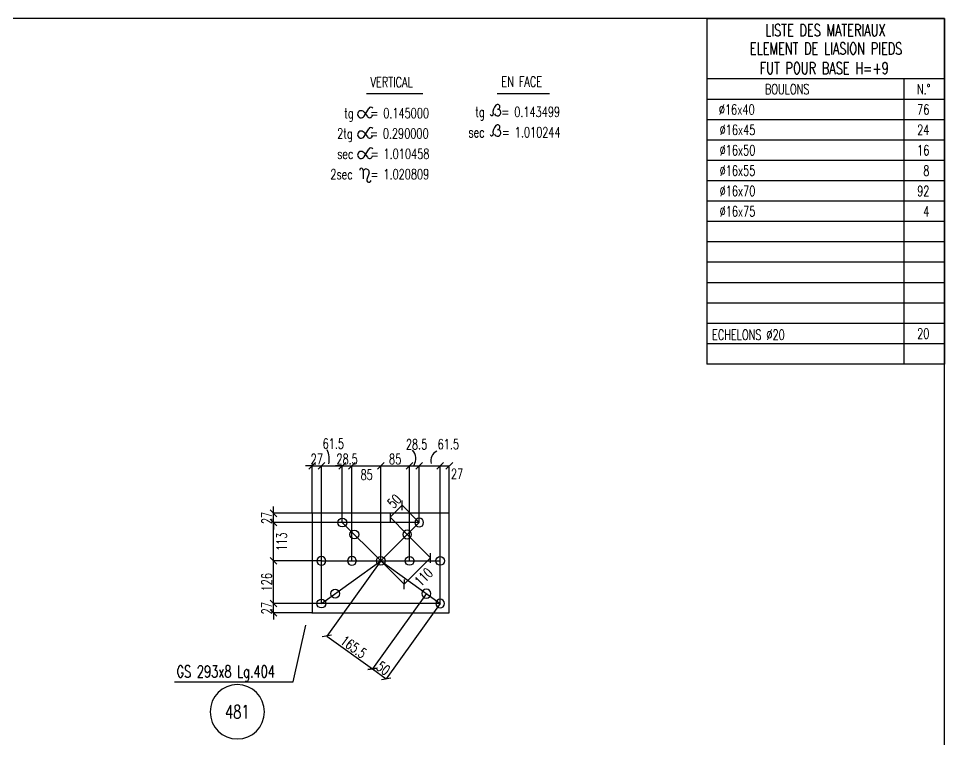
# Model space of a CAD drawing. Extents: x 142141 to 158361, y -163675 to -152195.
# Drawn here: x 152902 to 158361, y -156442 to -152195 of the extents above; entities that cross this region are included whole.
import ezdxf
from ezdxf.enums import TextEntityAlignment as Align

# ---------------------------------------------------------------- set-up
doc = ezdxf.new("R2010")
doc.units = 0
doc.header["$LTSCALE"] = 200
doc.header["$MEASUREMENT"] = 0
doc.layers.get('0').update_dxf_attribs({"linetype": 'CONTINUOUS'})
doc.layers.get('DEFPOINTS').update_dxf_attribs({"linetype": 'CONTINUOUS'})
for name, color, linetype in [('BOLLINI_1', 7, 'CONTINUOUS'), ('FORI', 2, 'CONTINUOUS'), ('LINEA-MEDIA', 7, 'CONTINUOUS'), ('LINEE_PIASTRE', 2, 'CONTINUOUS'), ('LM', 7, 'CONTINUOUS'), ('LP', 3, 'CONTINUOUS'), ('LS', 7, 'CONTINUOUS'), ('PIASTRE', 5, 'CONTINUOUS')]:
    doc.layers.add(name, color=color, linetype=linetype)
doc.styles.add('QUOTE', font='ROMANS8.SHX', dxfattribs={"width": 0.7})
doc.styles.add('RD', font='ROMAND8.SHX', dxfattribs={"width": 0.7})
doc.styles.add('RQL', font='ROMANS8.SHX', dxfattribs={"width": 0.7})
doc.styles.add('RS', font='ROMANS8.shx', dxfattribs={"width": 0.7})
doc.styles.get("Standard").update_dxf_attribs({"font": 'ROMANS8.SHX', "width": 0.7})
doc.dimstyles.new('TRATTO', dxfattribs={"dimscale": 0, "dimtxt": 60, "dimasz": 40, "dimexe": 0, "dimexo": 0, "dimgap": 10, "dimtad": 1, "dimrnd": 0.5, "dimdsep": 46, "dimtxsty": 'RS', "dimblk1": 'OBLIQUE', "dimblk2": 'OBLIQUE', "dimsah": 1, "dimcen": 0.09, "dimclrd": 2, "dimclre": 2, "dimclrt": 7, "dimadec": 0, "dimazin": 0, "dimtfac": 1, "dimtix": 1, "dimtmove": 2, "dimatfit": 3, "dimfxl": 1, "dimtolj": 1, "dimtzin": 0, "dimarcsym": 0})

# ---------------------------------------------------------------- blocks, each defined once
blk = doc.blocks.new('MRKR_98')
blk.add_point((0, 0))
at = {"color": 7, "style": 'QUOTE', "width": 0.5, "flags": 1}
for tag, p in [('TI', (3.7, 6.8)), ('NFORI', (3.7, 5.3)), ('AUX2', (3.7, 4.9)), ('FAM', (3.7, 4.5)), ('AUX1', (3.7, 4.2)), ('COMMESSA', (3.7, 3.8)), ('SPESSORE', (3.7, 2.5)), ('SV', (3.7, 1.8)), ('QUA', (3.7, 1.1)), ('DI_S', (3.7, 6.4)), ('D_S', (3.7, 6)), ('E_S', (3.7, 5.7)), ('MD', (3.7, 3.5)), ('MP', (3.7, 3.2)), ('LARGHEZZA', (3.7, 2.8)), ('NP', (3.7, 2.1)), ('PESO', (3.7, 1.4)), ('LUN', (3.7, 0.8)), ('PROF', (3.7, 0.4)), ('POS', (3.7, 0.1))]:
    blk.add_attdef(tag, p, '', height=0.2, dxfattribs=at)
at = {"color": 7, "flags": 1}
for tag, p in [('LAV1', (5.3, 6.9)), ('LAV2', (5.3, 6.5)), ('LAV3', (5.3, 6.2)), ('LAV4', (5.3, 5.9)), ('LAV5', (5.3, 5.5)), ('LAV6', (5.3, 5.2)), ('LAV7', (5.3, 4.9)), ('LAV8', (5.3, 4.5)), ('LAV9', (5.3, 4.2)), ('LAV10', (5.3, 3.9))]:
    blk.add_attdef(tag, p, '', height=0.2, dxfattribs=at)
blk = doc.blocks.new('16')
blk.add_circle((0, 0), 1)
blk = doc.blocks.new('_OBLIQUE')
at = {"color": 0, "linetype": 'ByBlock'}
blk.add_line((-0.5, -0.5), (0.5, 0.5), dxfattribs=at)
blk = doc.blocks.new('*D44')
at = {"layer": 'DEFPOINTS', "color": 0, "transparency": 16777216}
for p in [(154405.2, -155641.3), (155387.9, -155641.3), (154633.9, -155695.8)]:
    blk.add_point(p, dxfattribs=at)
at = {"layer": 'LS', "color": 2, "lineweight": -2, "transparency": 16777216}
for p, q in [((154405.2, -155641.3), (154405.2, -155601.3)), ((155387.9, -155641.3), (154405.2, -155641.3)), ((154405.2, -155695.8), (154405.2, -155641.3)), ((154633.9, -155695.8), (154405.2, -155695.8)), ((154405.2, -155695.8), (154405.2, -155735.8))]:
    blk.add_line(p, q, dxfattribs=at)
at = {"layer": 'LS', "color": 2, "lineweight": -2, "transparency": 16777216, "xscale": 40, "yscale": 40, "zscale": 40}
for p, rotation in [((154405.2, -155641.3), 270), ((154405.2, -155695.8), 90)]:
    blk.add_blockref('_OBLIQUE', p, dxfattribs=dict(at, rotation=rotation))
at = {"layer": 'LS', "color": 7, "transparency": 16777216, "insert": (154365.2, -155668.6), "char_height": 60, "attachment_point": 5, "rotation": 90, "style": 'RS'}
blk.add_mtext('\\A1;27', dxfattribs=at)
blk = doc.blocks.new('*D45')
at = {"layer": 'DEFPOINTS', "color": 0, "transparency": 16777216}
for p in [(154405.2, -155390), (154687.9, -155390), (154687.9, -155641.3)]:
    blk.add_point(p, dxfattribs=at)
at = {"layer": 'LS', "color": 2, "lineweight": -2, "transparency": 16777216}
for p, q in [((154687.9, -155390), (154405.2, -155390)), ((154405.2, -155641.3), (154405.2, -155390)), ((154687.9, -155641.3), (154405.2, -155641.3))]:
    blk.add_line(p, q, dxfattribs=at)
at = {"layer": 'LS', "color": 2, "lineweight": -2, "transparency": 16777216, "xscale": 40, "yscale": 40, "zscale": 40}
for p, rotation in [((154405.2, -155390), 90), ((154405.2, -155641.3), 270)]:
    blk.add_blockref('_OBLIQUE', p, dxfattribs=dict(at, rotation=rotation))
at = {"layer": 'LS', "color": 7, "transparency": 16777216, "insert": (154365.2, -155515.7), "char_height": 60, "attachment_point": 5, "rotation": 90, "style": 'RS'}
blk.add_mtext('\\A1;126', dxfattribs=at)
blk = doc.blocks.new('*D46')
at = {"layer": 'DEFPOINTS', "color": 0, "transparency": 16777216}
for p in [(154405.2, -155164.3), (155264.6, -155164.3), (154687.9, -155390)]:
    blk.add_point(p, dxfattribs=at)
at = {"layer": 'LS', "color": 2, "lineweight": -2, "transparency": 16777216}
for p, q in [((155264.6, -155164.3), (154405.2, -155164.3)), ((154405.2, -155390), (154405.2, -155164.3)), ((154687.9, -155390), (154405.2, -155390))]:
    blk.add_line(p, q, dxfattribs=at)
at = {"layer": 'LS', "color": 2, "lineweight": -2, "transparency": 16777216, "xscale": 40, "yscale": 40, "zscale": 40}
for p, rotation in [((154405.2, -155164.3), 90), ((154405.2, -155390), 270)]:
    blk.add_blockref('_OBLIQUE', p, dxfattribs=dict(at, rotation=rotation))
at = {"layer": 'LS', "color": 7, "transparency": 16777216, "insert": (154454.2, -155277.8), "char_height": 60, "attachment_point": 5, "rotation": 90, "style": 'RS'}
blk.add_mtext('\\A1;113', dxfattribs=at)
blk = doc.blocks.new('*D47')
at = {"layer": 'DEFPOINTS', "color": 0, "transparency": 16777216}
for p in [(154405.2, -155109.8), (154633.9, -155109.8), (154811.1, -155164.3)]:
    blk.add_point(p, dxfattribs=at)
at = {"layer": 'LS', "color": 2, "lineweight": -2, "transparency": 16777216}
for p, q in [((154405.2, -155109.8), (154405.2, -155069.8)), ((154633.9, -155109.8), (154405.2, -155109.8)), ((154405.2, -155164.3), (154405.2, -155109.8)), ((154811.1, -155164.3), (154405.2, -155164.3)), ((154405.2, -155164.3), (154405.2, -155204.3))]:
    blk.add_line(p, q, dxfattribs=at)
at = {"layer": 'LS', "color": 2, "lineweight": -2, "transparency": 16777216, "xscale": 40, "yscale": 40, "zscale": 40}
for p, rotation in [((154405.2, -155109.8), 270), ((154405.2, -155164.3), 90)]:
    blk.add_blockref('_OBLIQUE', p, dxfattribs=dict(at, rotation=rotation))
at = {"layer": 'LS', "color": 7, "transparency": 16777216, "insert": (154365.2, -155137), "char_height": 60, "attachment_point": 5, "rotation": 90, "style": 'RS'}
blk.add_mtext('\\A1;27', dxfattribs=at)
blk = doc.blocks.new('*D48')
at = {"layer": 'DEFPOINTS', "color": 0, "transparency": 16777216}
for p in [(154687.9, -154830.3), (154633.9, -155109.8), (154687.9, -155641.3)]:
    blk.add_point(p, dxfattribs=at)
at = {"layer": 'LS', "color": 2, "lineweight": -2, "transparency": 16777216}
for p, q in [((154633.9, -154830.3), (154593.9, -154830.3)), ((154633.9, -155109.8), (154633.9, -154830.3)), ((154633.9, -154830.3), (154687.9, -154830.3)), ((154687.9, -155641.3), (154687.9, -154830.3)), ((154687.9, -154830.3), (154727.9, -154830.3))]:
    blk.add_line(p, q, dxfattribs=at)
at = {"layer": 'LS', "color": 2, "lineweight": -2, "transparency": 16777216, "xscale": 40, "yscale": 40, "zscale": 40}
blk.add_blockref('_OBLIQUE', (154633.9, -154830.3), dxfattribs=at)
at = {"layer": 'LS', "color": 2, "lineweight": -2, "transparency": 16777216, "xscale": 40, "yscale": 40, "zscale": 40, "rotation": 180}
blk.add_blockref('_OBLIQUE', (154687.9, -154830.3), dxfattribs=at)
at = {"layer": 'LS', "color": 7, "transparency": 16777216, "insert": (154660.9, -154790.3), "char_height": 60, "attachment_point": 5, "style": 'RS'}
blk.add_mtext('\\A1;27', dxfattribs=at)
blk = doc.blocks.new('*D49')
at = {"layer": 'DEFPOINTS', "color": 0, "transparency": 16777216}
for p in [(154811.1, -154830.3), (154811.1, -155164.3), (154687.9, -155390)]:
    blk.add_point(p, dxfattribs=at)
at = {"layer": 'LS', "color": 2, "lineweight": -2, "transparency": 16777216}
for p, q in [((154687.9, -155390), (154687.9, -154830.3)), ((154687.9, -154830.3), (154811.1, -154830.3)), ((154811.1, -155164.3), (154811.1, -154830.3))]:
    blk.add_line(p, q, dxfattribs=at)
at = {"layer": 'LS', "color": 2, "lineweight": -2, "transparency": 16777216, "xscale": 40, "yscale": 40, "zscale": 40, "rotation": 180}
blk.add_blockref('_OBLIQUE', (154687.9, -154830.3), dxfattribs=at)
at = {"layer": 'LS', "color": 2, "lineweight": -2, "transparency": 16777216, "xscale": 40, "yscale": 40, "zscale": 40}
blk.add_blockref('_OBLIQUE', (154811.1, -154830.3), dxfattribs=at)
at = {"layer": 'LS', "color": 7, "transparency": 16777216, "insert": (154758.1, -154699.3), "char_height": 60, "attachment_point": 5, "style": 'RS'}
blk.add_mtext('\\A1;61.5', dxfattribs=at)
blk = doc.blocks.new('*D50')
at = {"layer": 'DEFPOINTS', "color": 0, "transparency": 16777216}
for p in [(154867.9, -154830.3), (154811.1, -155164.3), (154867.9, -155390)]:
    blk.add_point(p, dxfattribs=at)
at = {"layer": 'LS', "color": 2, "lineweight": -2, "transparency": 16777216}
for p, q in [((154811.1, -154830.3), (154771.1, -154830.3)), ((154811.1, -155164.3), (154811.1, -154830.3)), ((154811.1, -154830.3), (154867.9, -154830.3)), ((154867.9, -155390), (154867.9, -154830.3)), ((154867.9, -154830.3), (154907.9, -154830.3))]:
    blk.add_line(p, q, dxfattribs=at)
at = {"layer": 'LS', "color": 2, "lineweight": -2, "transparency": 16777216, "xscale": 40, "yscale": 40, "zscale": 40}
blk.add_blockref('_OBLIQUE', (154811.1, -154830.3), dxfattribs=at)
at = {"layer": 'LS', "color": 2, "lineweight": -2, "transparency": 16777216, "xscale": 40, "yscale": 40, "zscale": 40, "rotation": 180}
blk.add_blockref('_OBLIQUE', (154867.9, -154830.3), dxfattribs=at)
at = {"layer": 'LS', "color": 7, "transparency": 16777216, "insert": (154839.5, -154790.3), "char_height": 60, "attachment_point": 5, "style": 'RS'}
blk.add_mtext('\\A1;28.5', dxfattribs=at)
blk = doc.blocks.new('*D51')
at = {"layer": 'DEFPOINTS', "color": 0, "transparency": 16777216}
for p in [(155037.9, -154830.3), (154867.9, -155390), (155037.9, -155390)]:
    blk.add_point(p, dxfattribs=at)
at = {"layer": 'LS', "color": 2, "lineweight": -2, "transparency": 16777216}
for p, q in [((154867.9, -155390), (154867.9, -154830.3)), ((154867.9, -154830.3), (155037.9, -154830.3)), ((155037.9, -155390), (155037.9, -154830.3))]:
    blk.add_line(p, q, dxfattribs=at)
at = {"layer": 'LS', "color": 2, "lineweight": -2, "transparency": 16777216, "xscale": 40, "yscale": 40, "zscale": 40, "rotation": 180}
blk.add_blockref('_OBLIQUE', (154867.9, -154830.3), dxfattribs=at)
at = {"layer": 'LS', "color": 2, "lineweight": -2, "transparency": 16777216, "xscale": 40, "yscale": 40, "zscale": 40}
blk.add_blockref('_OBLIQUE', (155037.9, -154830.3), dxfattribs=at)
at = {"layer": 'LS', "color": 7, "transparency": 16777216, "insert": (154954.3, -154882.7), "char_height": 60, "attachment_point": 5, "style": 'RS'}
blk.add_mtext('\\A1;85', dxfattribs=at)
blk = doc.blocks.new('*D52')
at = {"layer": 'DEFPOINTS', "color": 0, "transparency": 16777216}
for p in [(155207.9, -154830.3), (155037.9, -155390), (155207.9, -155390)]:
    blk.add_point(p, dxfattribs=at)
at = {"layer": 'LS', "color": 2, "lineweight": -2, "transparency": 16777216}
for p, q in [((155037.9, -155390), (155037.9, -154830.3)), ((155037.9, -154830.3), (155207.9, -154830.3)), ((155207.9, -155390), (155207.9, -154830.3))]:
    blk.add_line(p, q, dxfattribs=at)
at = {"layer": 'LS', "color": 2, "lineweight": -2, "transparency": 16777216, "xscale": 40, "yscale": 40, "zscale": 40, "rotation": 180}
blk.add_blockref('_OBLIQUE', (155037.9, -154830.3), dxfattribs=at)
at = {"layer": 'LS', "color": 2, "lineweight": -2, "transparency": 16777216, "xscale": 40, "yscale": 40, "zscale": 40}
blk.add_blockref('_OBLIQUE', (155207.9, -154830.3), dxfattribs=at)
at = {"layer": 'LS', "color": 7, "transparency": 16777216, "insert": (155122.9, -154790.3), "char_height": 60, "attachment_point": 5, "style": 'RS'}
blk.add_mtext('\\A1;85', dxfattribs=at)
blk = doc.blocks.new('*D53')
at = {"layer": 'DEFPOINTS', "color": 0, "transparency": 16777216}
for p in [(155264.6, -154830.3), (155264.6, -155164.3), (155207.9, -155390)]:
    blk.add_point(p, dxfattribs=at)
at = {"layer": 'LS', "color": 2, "lineweight": -2, "transparency": 16777216}
for p, q in [((155207.9, -155390), (155207.9, -154830.3)), ((155207.9, -154830.3), (155264.6, -154830.3)), ((155264.6, -155164.3), (155264.6, -154830.3))]:
    blk.add_line(p, q, dxfattribs=at)
at = {"layer": 'LS', "color": 2, "lineweight": -2, "transparency": 16777216, "xscale": 40, "yscale": 40, "zscale": 40, "rotation": 180}
blk.add_blockref('_OBLIQUE', (155207.9, -154830.3), dxfattribs=at)
at = {"layer": 'LS', "color": 2, "lineweight": -2, "transparency": 16777216, "xscale": 40, "yscale": 40, "zscale": 40}
blk.add_blockref('_OBLIQUE', (155264.6, -154830.3), dxfattribs=at)
at = {"layer": 'LS', "color": 7, "transparency": 16777216, "insert": (155248.9, -154703.5), "char_height": 60, "attachment_point": 5, "style": 'RS'}
blk.add_mtext('\\A1;28.5', dxfattribs=at)
blk = doc.blocks.new('*D54')
at = {"layer": 'DEFPOINTS', "color": 0, "transparency": 16777216}
for p in [(155387.9, -154830.3), (155264.6, -155164.3), (155387.9, -155641.3)]:
    blk.add_point(p, dxfattribs=at)
at = {"layer": 'LS', "color": 2, "lineweight": -2, "transparency": 16777216}
for p, q in [((155264.6, -155164.3), (155264.6, -154830.3)), ((155264.6, -154830.3), (155387.9, -154830.3)), ((155387.9, -155641.3), (155387.9, -154830.3))]:
    blk.add_line(p, q, dxfattribs=at)
at = {"layer": 'LS', "color": 2, "lineweight": -2, "transparency": 16777216, "xscale": 40, "yscale": 40, "zscale": 40, "rotation": 180}
blk.add_blockref('_OBLIQUE', (155264.6, -154830.3), dxfattribs=at)
at = {"layer": 'LS', "color": 2, "lineweight": -2, "transparency": 16777216, "xscale": 40, "yscale": 40, "zscale": 40}
blk.add_blockref('_OBLIQUE', (155387.9, -154830.3), dxfattribs=at)
at = {"layer": 'LS', "color": 7, "transparency": 16777216, "insert": (155436, -154702.6), "char_height": 60, "attachment_point": 5, "style": 'RS'}
blk.add_mtext('\\A1;61.5', dxfattribs=at)
blk = doc.blocks.new('*D55')
at = {"layer": 'DEFPOINTS', "color": 0, "transparency": 16777216}
for p in [(155441.9, -154830.3), (155441.9, -155109.8), (155387.9, -155641.3)]:
    blk.add_point(p, dxfattribs=at)
at = {"layer": 'LS', "color": 2, "lineweight": -2, "transparency": 16777216}
for p, q in [((155387.9, -155641.3), (155387.9, -154830.3)), ((155387.9, -154830.3), (155441.9, -154830.3)), ((155441.9, -155109.8), (155441.9, -154830.3))]:
    blk.add_line(p, q, dxfattribs=at)
at = {"layer": 'LS', "color": 2, "lineweight": -2, "transparency": 16777216, "xscale": 40, "yscale": 40, "zscale": 40, "rotation": 180}
blk.add_blockref('_OBLIQUE', (155387.9, -154830.3), dxfattribs=at)
at = {"layer": 'LS', "color": 2, "lineweight": -2, "transparency": 16777216, "xscale": 40, "yscale": 40, "zscale": 40}
blk.add_blockref('_OBLIQUE', (155441.9, -154830.3), dxfattribs=at)
at = {"layer": 'LS', "color": 7, "transparency": 16777216, "insert": (155487.9, -154877.7), "char_height": 60, "attachment_point": 5, "style": 'RS'}
blk.add_mtext('\\A1;27', dxfattribs=at)
blk = doc.blocks.new('*D56')
at = {"layer": 'DEFPOINTS', "color": 0, "transparency": 16777216}
for p in [(155193.8, -155234.8), (155037.9, -155390), (155330.8, -155372.4)]:
    blk.add_point(p, dxfattribs=at)
at = {"layer": 'LS', "color": 2, "lineweight": -2, "transparency": 16777216}
for p, q in [((155193.8, -155234.8), (155330.8, -155372.4)), ((155037.9, -155390), (155174.9, -155527.6)), ((155174.9, -155527.6), (155330.8, -155372.4))]:
    blk.add_line(p, q, dxfattribs=at)
at = {"layer": 'LS', "color": 2, "lineweight": -2, "transparency": 16777216, "xscale": 40, "yscale": 40, "zscale": 40}
for p, rotation in [((155330.8, -155372.4), 44.87424399000003), ((155174.9, -155527.6), 224.87424399)]:
    blk.add_blockref('_OBLIQUE', p, dxfattribs=dict(at, rotation=rotation))
at = {"layer": 'LS', "color": 7, "transparency": 16777216, "insert": (155290.3, -155484.8), "char_height": 60, "attachment_point": 5, "rotation": 44.8742, "style": 'RS'}
blk.add_mtext('\\A1;110', dxfattribs=at)
blk = doc.blocks.new('*D57')
at = {"layer": 'DEFPOINTS', "color": 0, "transparency": 16777216}
for p in [(155163.3, -155062.4), (155264.6, -155164.3), (155193.8, -155234.8)]:
    blk.add_point(p, dxfattribs=at)
at = {"layer": 'LS', "color": 2, "lineweight": -2, "transparency": 16777216}
for p, q in [((155092.4, -155133), (155163.3, -155062.4)), ((155264.6, -155164.3), (155163.3, -155062.4)), ((155193.8, -155234.8), (155092.4, -155133))]:
    blk.add_line(p, q, dxfattribs=at)
at = {"layer": 'LS', "color": 2, "lineweight": -2, "transparency": 16777216, "xscale": 40, "yscale": 40, "zscale": 40}
for p, rotation in [((155163.3, -155062.4), 44.87424399000003), ((155092.4, -155133), 224.87424399)]:
    blk.add_blockref('_OBLIQUE', p, dxfattribs=dict(at, rotation=rotation))
at = {"layer": 'LS', "color": 7, "transparency": 16777216, "insert": (155117.9, -155038.5), "char_height": 60, "attachment_point": 5, "rotation": 44.8742, "style": 'RS'}
blk.add_mtext('\\A1;50', dxfattribs=at)
blk = doc.blocks.new('*D58')
at = {"layer": 'DEFPOINTS', "color": 0, "transparency": 16777216}
for p in [(155037.9, -155390), (155306.6, -155583), (154988.8, -156025.7)]:
    blk.add_point(p, dxfattribs=at)
at = {"layer": 'LS', "color": 2, "lineweight": -2, "transparency": 16777216}
for p, q in [((155037.9, -155390), (154720, -155832.7)), ((155306.6, -155583), (154988.8, -156025.7)), ((154720, -155832.7), (154988.8, -156025.7))]:
    blk.add_line(p, q, dxfattribs=at)
at = {"layer": 'LS', "color": 2, "lineweight": -2, "transparency": 16777216, "xscale": 40, "yscale": 40, "zscale": 40}
for p, rotation in [((154720, -155832.7), 144.323583858), ((154988.8, -156025.7), 324.323583858)]:
    blk.add_blockref('_OBLIQUE', p, dxfattribs=dict(at, rotation=rotation))
at = {"layer": 'LS', "color": 7, "transparency": 16777216, "insert": (154877.7, -155896.7), "char_height": 60, "attachment_point": 5, "rotation": 324.3236, "style": 'RS'}
blk.add_mtext('\\A1;165.5', dxfattribs=at)
blk = doc.blocks.new('*D59')
at = {"layer": 'DEFPOINTS', "color": 0, "transparency": 16777216}
for p in [(155306.6, -155583), (155387.9, -155641.3), (155070, -156084)]:
    blk.add_point(p, dxfattribs=at)
at = {"layer": 'LS', "color": 2, "lineweight": -2, "transparency": 16777216}
for p, q in [((155306.6, -155583), (154988.8, -156025.7)), ((155387.9, -155641.3), (155070, -156084)), ((154988.8, -156025.7), (155070, -156084))]:
    blk.add_line(p, q, dxfattribs=at)
at = {"layer": 'LS', "color": 2, "lineweight": -2, "transparency": 16777216, "xscale": 40, "yscale": 40, "zscale": 40}
for p, rotation in [((154988.8, -156025.7), 144.323583858), ((155070, -156084), 324.323583858)]:
    blk.add_blockref('_OBLIQUE', p, dxfattribs=dict(at, rotation=rotation))
at = {"layer": 'LS', "color": 7, "transparency": 16777216, "insert": (155052.7, -156022.4), "char_height": 60, "attachment_point": 5, "rotation": 324.3236, "style": 'RS'}
blk.add_mtext('\\A1;50', dxfattribs=at)
blk = doc.blocks.new('xxx')
blk.add_circle((0, 0), 8)
at = {"color": 3, "style": 'RQL', "width": 0.7}
blk.add_attdef('POS', text='', height=4, dxfattribs=at).set_placement((0, 0), align=Align.MIDDLE)
at = {"style": 'RQL', "width": 0.7, "flags": 1}
for tag, p in [('POS1', (-0.39, -5.42)), ('TIPO', (-0.39, -8.66))]:
    blk.add_attdef(tag, p, '', height=2, dxfattribs=at)

msp = doc.modelspace()

# ---------------------------------------------------------------- linework, layer by layer
at = {"layer": 'LINEA-MEDIA'}
for p, q in [((154953.464, -152637.948), (155284.984, -152637.948)), ((155724.842, -152637.948), (156031.805, -152637.948)), ((154940.453, -152769.969), (154967.117, -152724.94)), ((154939.133, -152746.563), (154958.987, -152772.825)), ((154939.133, -152866.735), (154958.987, -152892.998)), ((154940.453, -152890.142), (154967.117, -152845.113)), ((154939.133, -152986.407), (154958.987, -153012.669)), ((154940.453, -153009.813), (154967.117, -152964.784)), ((154933.582, -153087.81), (154933.582, -153140.299)), ((154968.779, -153105.078), (154956.714, -153143.828))]:
    msp.add_line(p, q, dxfattribs=at)
for centre, radius, start, end in [((154979.288, -152732.147), 14.145, 36.935571, 149.368163), ((155751.466, -152744.642), 51.996, 132.141042, 193.778634), ((155726.383, -152715.838), 13.827, 270, 135.157666), ((154922.351, -152759.25), 21.038, 37.08899, 329.368163), ((154972.484, -152762.621), 16.92, 217.08899, 345.851113), ((155692.187, -152758.613), 8.921, 179.906205, 10.244605), ((155726.383, -152749.023), 19.358, 200.722607, 90), ((155751.466, -152864.231), 51.996, 132.141042, 193.778634), ((155726.383, -152835.426), 13.827, 270, 135.157666), ((154922.351, -152879.422), 21.038, 37.08899, 329.368163), ((154972.484, -152882.794), 16.92, 217.08899, 345.851113), ((154979.288, -152852.32), 14.145, 36.935571, 149.368163), ((155692.187, -152878.201), 8.921, 179.906205, 10.244605), ((155726.383, -152868.611), 19.358, 200.722607, 90), ((154922.351, -152999.094), 21.038, 37.08899, 329.368163), ((154979.288, -152971.991), 14.145, 36.935571, 149.368163), ((154972.484, -153002.466), 16.92, 217.08899, 345.851113), ((154923.508, -153087.069), 10.074, 355.786368, 189.399767), ((154951.495, -153099.697), 18.103, 342.70498, 171.681716), ((154968.474, -153147.489), 12.317, 162.70498, 355.007087)]:
    msp.add_arc(centre, radius, start, end, dxfattribs=at)
at = {"layer": 'LINEE_PIASTRE'}
for p, q in [((155441.869, -155109.795), (154633.869, -155109.795)), ((154633.869, -155109.795), (154633.869, -155695.795)), ((155441.869, -155695.795), (155441.869, -155109.795)), ((154633.869, -155695.795), (155441.869, -155695.795))]:
    msp.add_line(p, q, dxfattribs=at)
at = {"layer": 'LP'}
for p, q in [((156960.931, -152195.489), (156960.931, -154231.288)), ((156960.931, -152195.489), (158360.931, -152195.489)), ((158360.931, -152195.489), (158360.931, -154231.288)), ((158360.931, -152551.489), (156960.931, -152551.489)), ((158360.931, -152671.473), (156960.931, -152671.473))]:
    msp.add_line(p, q, dxfattribs=at)
at = {"layer": 'LS', "color": 3}
for p, q in [((158120.66, -152551.489), (158120.66, -154231.288)), ((158120.66, -152551.489), (158120.66, -154231.288)), ((158360.931, -154231.288), (156960.931, -154231.288))]:
    msp.add_line(p, q, dxfattribs=at)
at = {"layer": 'LS', "color": 6}
for p, q in [((158360.931, -152791.456), (156960.931, -152791.456)), ((158360.931, -152911.456), (156960.931, -152911.456)), ((158360.931, -153031.439), (156960.931, -153031.439)), ((158360.931, -153031.456), (156960.931, -153031.456)), ((158360.931, -153151.422), (156960.931, -153151.422)), ((158360.931, -153151.439), (156960.931, -153151.439)), ((158360.931, -153271.405), (156960.931, -153271.405)), ((158360.931, -153391.389), (156960.931, -153391.389)), ((158360.931, -153511.372), (156960.931, -153511.372)), ((158360.931, -153631.355), (156960.931, -153631.355)), ((158360.931, -153751.338), (156960.931, -153751.338)), ((158360.931, -153871.338), (156960.931, -153871.338)), ((158360.931, -153991.321), (156960.931, -153991.321)), ((158360.931, -153991.321), (156960.931, -153991.321)), ((158360.931, -154111.305), (156960.931, -154111.305)), ((154522.435, -156103.329), (154596.739, -155768.007)), ((153822.538, -156103.329), (154522.435, -156103.329))]:
    msp.add_line(p, q, dxfattribs=at)
at = {"layer": 'LS', "color": 2}
for p, q in [((154811.098, -155164.266), (155037.869, -155390.043)), ((155037.869, -155390.043), (155264.639, -155164.266)), ((154687.869, -155390.043), (155387.869, -155390.043)), ((154687.869, -155641.325), (155037.869, -155390.043)), ((155037.869, -155390.043), (155387.869, -155641.325))]:
    msp.add_line(p, q, dxfattribs=at)
at = {"layer": 'LS', "color": 8}
msp.add_lwpolyline([(142140.931, -152195.489), (142140.931, -163675.489), (154860.931, -163675.489), (154860.931, -162075.489), (158360.931, -162075.489), (158360.931, -152195.489), (142140.931, -152195.489)], close=True, dxfattribs=at)
at = {"layer": 'LS', "color": 6}
for centre, radius, start, end in [((154593.362, -154792.982), 140.884, 349.422549, 23.973006), ((155173.304, -154788.033), 71.696, 327.808324, 44.392185), ((155395.521, -154799.825), 62.78, 116.230046, 194.911793)]:
    msp.add_arc(centre, radius, start, end, dxfattribs=at)

# ---------------------------------------------------------------- block references
at = {"layer": 'BOLLINI_1'}
ref = msp.add_blockref('xxx', (154192.084, -156279.037), dxfattribs=dict(at, xscale=-20, yscale=20, zscale=20))
ref.add_attrib('POS', '481', dxfattribs={"layer": '0', "color": 3, "height": 80, "style": 'RQL', "width": 0.7}).set_placement((154192.084, -156279.037), align=Align.MIDDLE)
at = {"layer": 'FORI', "yscale": 26, "zscale": 26}
for p, xscale in [((154811.098, -155164.266), 26), ((155264.639, -155164.266), -26), ((154881.964, -155234.821), 26), ((155193.773, -155234.821), -26), ((154687.869, -155390.043), -26), ((154867.869, -155390.043), -26), ((155037.869, -155390.043), 26), ((155207.869, -155390.043), 26), ((155387.869, -155390.043), 26), ((154769.101, -155583.004), 26), ((155306.636, -155583.004), -26), ((154687.869, -155641.325), 26), ((155387.869, -155641.325), -26)]:
    msp.add_blockref('16', p, dxfattribs=dict(at, xscale=xscale))
at = {"layer": 'PIASTRE'}
ref = msp.add_blockref('MRKR_98', (154633.869, -155695.795), dxfattribs=dict(at, xscale=2, yscale=2, zscale=2))
ref.add_attrib('PROF', 'GS 293x8 Lg.404', (153834.281, -156076.406), dxfattribs={"layer": '0', "color": 2, "height": 70, "style": 'QUOTE', "width": 0.7})

# ---------------------------------------------------------------- texts
at = {"layer": 'LINEA-MEDIA', "style": 'RS', "width": 0.7}
for s, p in [('VERTICAL', (154977.523, -152599.946)), ('EN FACE', (155749.1, -152597.116)), ('tg   = 0.145000', (154822.135, -152782.583)), ('tg   = 0.143499', (155594.436, -152775.34)), ('sec   = 1.010244', (155554.609, -152895.342)), ('2tg   = 0.290000', (154780.663, -152902.585)), ('sec   = 1.010458', (154781.104, -153022.586)), ('2sec   = 1.020809', (154741.04, -153142.587))]:
    msp.add_text(s, height=60.0007, dxfattribs=at).set_placement(p)
at = {"layer": 'LM', "style": 'RD', "width": 0.7}
for s, p in [('LISTE DES MATERIAUX', (157659.24, -152264.574)), ('ELEMENT DE LIASION PIEDS', (157663.155, -152372.576)), ('FUT POUR BASE H=+9', (157652.385, -152488.036))]:
    msp.add_text(s, height=69.993, dxfattribs=at).set_placement(p, align=Align.MIDDLE)
at = {"layer": 'LM', "char_height": 59.9916, "style": 'RD'}
for s, insert, attachment_point in [('BOULONS', (157301.978, -152611.481), 4), ('N.°', (158277.943, -152611.481), 6)]:
    msp.add_mtext(s, dxfattribs=dict(at, insert=insert, attachment_point=attachment_point))
at = {"layer": 'LS', "color": 7, "style": 'RS', "width": 0.7}
for s, p in [('∅16x40', (157031.104, -152761.5)), ('∅16x45', (157035.314, -152881.426)), ('∅16x50', (157035.314, -153001.426)), ('∅16x55', (157035.314, -153121.41)), ('∅16x70', (157035.314, -153241.376)), ('∅16x75', (157035.314, -153361.376)), ('ECHELONS %%C20', (156990.662, -154088.026))]:
    msp.add_text(s, height=59.9916, dxfattribs=at).set_placement(p)
for s, height, p in [('76', 59.9916, (158271.654, -152761.443)), ('24', 59.9916, (158271.654, -152881.426)), ('16', 59.9916, (158271.654, -153001.426)), ('8', 59.992, (158271.654, -153121.41)), ('92', 59.9916, (158271.654, -153241.41)), ('4', 59.992, (158271.654, -153361.376)), ('20', 59.9916, (158271.654, -154081.292))]:
    msp.add_text(s, height=height, dxfattribs=at).set_placement(p, align=Align.RIGHT)

# ---------------------------------------------------------------- dimensions: what is measured, and where the dimension line sits
at = {"layer": 'LS'}
for base, p1, p2, text, picture, middle in [((154811.098, -154830.288), (154687.869, -155390.043), (154811.098, -155164.266), '61.5', '*D49', (154758.099, -154699.307)), ((155264.639, -154830.288), (155207.869, -155390.043), (155264.639, -155164.266), '28.5', '*D53', (155248.877, -154703.469)), ((155387.869, -154830.288), (155264.639, -155164.266), (155387.869, -155641.325), '61.5', '*D54', (155436.005, -154702.604)), ((155037.869, -154830.288), (154867.869, -155390.043), (155037.869, -155390.043), '85', '*D51', (154954.253, -154882.699)), ((155441.869, -154830.288), (155387.869, -155641.325), (155441.869, -155109.795), '27', '*D55', (155487.929, -154877.747))]:
    dim = msp.add_linear_dim(base=base, p1=p1, p2=p2, text=text, dimstyle='TRATTO', override={"dimscale": 1}, dxfattribs=at)
    dim.commit()
    dim.dimension.update_dxf_attribs({"geometry": picture, "text_midpoint": middle, "dimtype": 160})
for base, p1, p2, text, picture, middle in [((154687.869, -154830.288), (154633.869, -155109.795), (154687.869, -155641.325), '27', '*D48', (154660.869, -154790.288)), ((154867.869, -154830.288), (154811.098, -155164.266), (154867.869, -155390.043), '28.5', '*D50', (154839.484, -154790.288)), ((155207.869, -154830.288), (155037.869, -155390.043), (155207.869, -155390.043), '85', '*D52', (155122.869, -154790.288))]:
    dim = msp.add_linear_dim(base=base, p1=p1, p2=p2, text=text, dimstyle='TRATTO', override={"dimscale": 1}, dxfattribs=at)
    dim.commit()
    dim.dimension.update_dxf_attribs({"geometry": picture, "text_midpoint": middle})
for base, p1, p2, text, picture, middle in [((155163.268, -155062.448), (155193.773, -155234.821), (155264.639, -155164.266), '50', '*D57', (155117.909, -155038.506)), ((155330.766, -155372.416), (155037.869, -155390.043), (155193.773, -155234.821), '110', '*D56', (155290.327, -155484.849))]:
    dim = msp.add_linear_dim(base=base, p1=p1, p2=p2, angle=44.874244, text=text, dimstyle='TRATTO', override={"dimscale": 1}, dxfattribs=at)
    dim.commit()
    dim.dimension.update_dxf_attribs({"geometry": picture, "text_midpoint": middle, "dimtype": 160})
for base, p1, p2, angle, text, picture, middle in [((154405.23, -155109.795), (154811.098, -155164.266), (154633.869, -155109.795), 90, '27', '*D47', (154365.23, -155137.03)), ((154405.23, -155390.043), (154687.869, -155641.325), (154687.869, -155390.043), 90, '126', '*D45', (154365.23, -155515.684)), ((154988.797, -156025.708), (155037.869, -155390.043), (155306.636, -155583.004), 324.323584, '165.5', '*D58', (154877.742, -155896.734)), ((154405.23, -155641.325), (154633.869, -155695.795), (155387.869, -155641.325), 90, '27', '*D44', (154365.23, -155668.56)), ((155070.03, -156084.029), (155306.636, -155583.004), (155387.869, -155641.325), 324.323584, '50', '*D59', (155052.742, -156022.376))]:
    dim = msp.add_linear_dim(base=base, p1=p1, p2=p2, angle=angle, text=text, dimstyle='TRATTO', override={"dimscale": 1}, dxfattribs=at)
    dim.commit()
    dim.dimension.update_dxf_attribs({"geometry": picture, "text_midpoint": middle})
at = {"layer": 'LS', "color": 6}
dim = msp.add_linear_dim(base=(154405.23, -155164.266), p1=(154687.869, -155390.043), p2=(155264.639, -155164.266), angle=90, text='113', dimstyle='TRATTO', override={"dimscale": 1}, dxfattribs=at)
dim.commit()
dim.dimension.update_dxf_attribs({"geometry": '*D46', "text_midpoint": (154454.15, -155277.77), "dimtype": 160})

doc.saveas('drawing.dxf')
